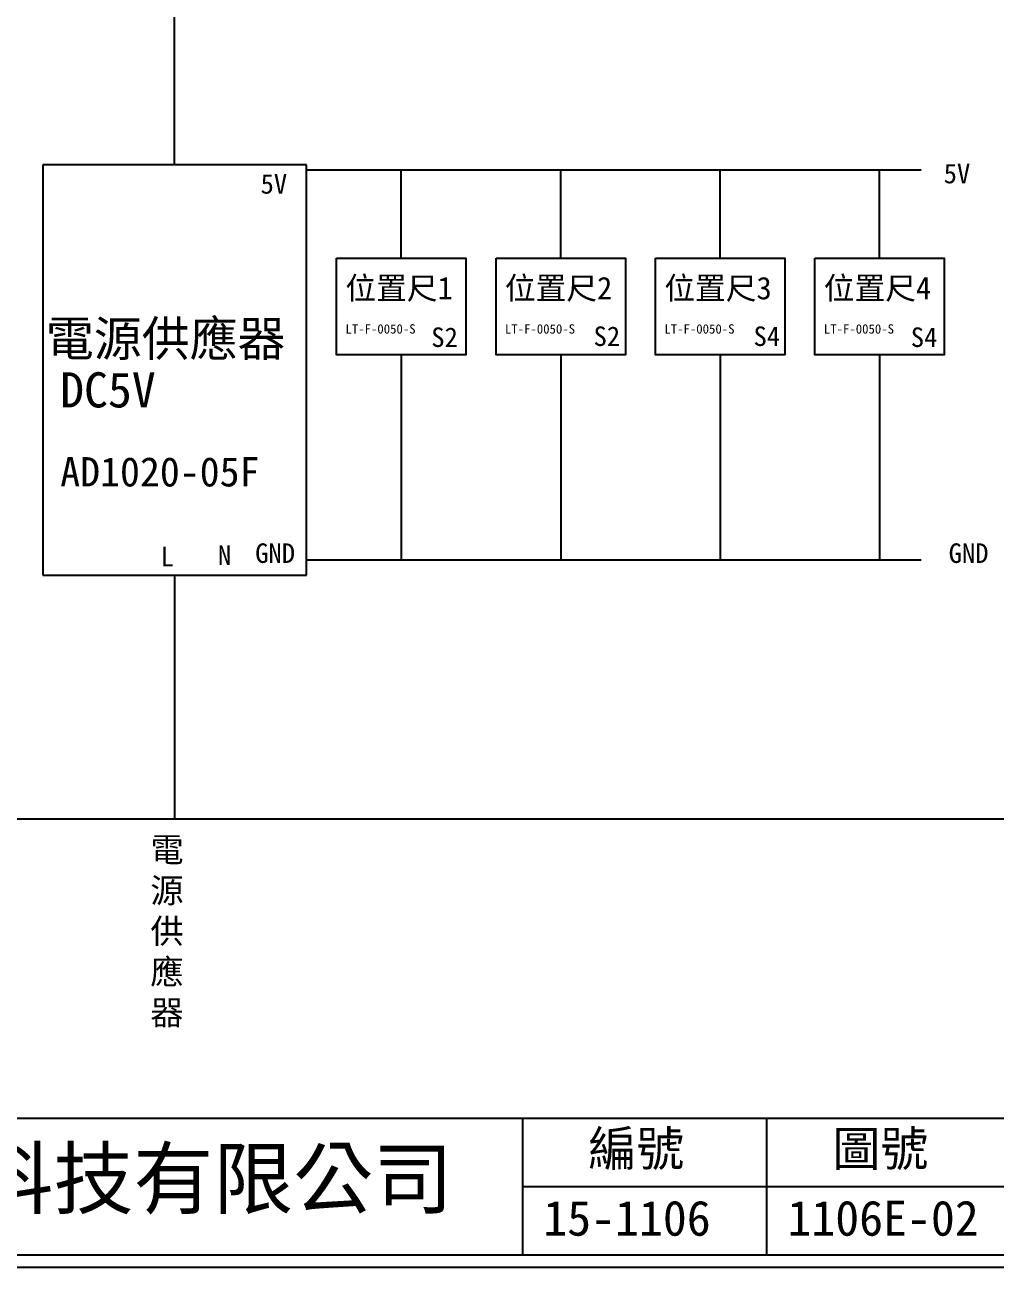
# Model space of a CAD drawing. Extents: x 10 to 297, y 3 to 207.
# Drawn here: x 94.8 to 194.2, y 3 to 130.2 of the extents above; entities that cross this region are included whole.
import ezdxf

# ---------------------------------------------------------------- set-up
doc = ezdxf.new("R2010")
doc.units = 0
doc.layers.get('0').update_dxf_attribs({"linetype": 'CONTINUOUS'})
doc.layers.add('圖框層', color=7, linetype='CONTINUOUS')
doc.layers.add('標尺寸層', color=3, linetype='CONTINUOUS')
doc.styles.add('CNS', font='romanc.shx', dxfattribs={"bigfont": 'chineset.shx'})
doc.styles.add('STSL', font='kaiu.ttf')

msp = doc.modelspace()

# ---------------------------------------------------------------- linework, layer by layer
for p, q in [((123.61, 115.86), (96.61, 115.86)), ((96.61, 115.86), (96.61, 73.86)), ((123.61, 73.86), (123.61, 115.86)), ((186.54, 115.32), (123.61, 115.32)), ((186.54, 75.38), (123.61, 75.38)), ((96.61, 73.86), (123.61, 73.86)), ((52.98, 48.91), (291.46, 48.91))]:
    msp.add_line(p, q)
at = {"layer": '圖框層', "color": 7}
for p, q in [((11.25, 18.25), (295.75, 18.25)), ((145.75, 4.25), (145.75, 18.25)), ((170.75, 4.25), (170.75, 18.25)), ((145.75, 11.25), (295.75, 11.25)), ((11.25, 4.25), (295.75, 4.25)), ((10, 3), (297, 3))]:
    msp.add_line(p, q, dxfattribs=at)
at = {"layer": '標尺寸層', "color": 7}
for p, q in [((110.11, 115.86), (110.11, 139.12)), ((133.32, 106.31), (133.32, 115.32)), ((149.64, 106.31), (149.64, 115.32)), ((165.97, 106.31), (165.97, 115.32)), ((182.3, 106.31), (182.3, 115.32)), ((133.32, 96.43), (133.32, 75.38)), ((149.64, 96.43), (149.64, 75.38)), ((165.97, 96.43), (165.97, 75.38)), ((182.3, 96.43), (182.3, 75.38)), ((110.11, 73.86), (110.11, 48.91))]:
    msp.add_line(p, q, dxfattribs=at)
for points in [[(126.69, 106.31), (139.94, 106.31), (139.94, 96.43), (126.69, 96.43)], [(143.02, 106.31), (156.27, 106.31), (156.27, 96.43), (143.02, 96.43)], [(159.35, 106.31), (172.59, 106.31), (172.59, 96.43), (159.35, 96.43)], [(175.67, 106.31), (188.92, 106.31), (188.92, 96.43), (175.67, 96.43)]]:
    msp.add_lwpolyline(points, close=True, dxfattribs=at)

# ---------------------------------------------------------------- texts
at = {"layer": '圖框層', "color": 4, "style": 'STSL'}
for s, height, p in [('5V', 2, (188.86, 113.98)), ('5V', 2, (118.91, 112.92)), ('位置尺1', 2.304, (127.6, 102.1)), ('位置尺2', 2.304, (143.93, 102.1)), ('位置尺3', 2.304, (160.26, 102.1)), ('位置尺4', 2.304, (176.59, 102.1)), ('電源供應器', 3.6, (96.92, 96.28)), ('LT-F-0050-S', 0.96, (127.6, 98.59)), ('S2', 2, (136.39, 97.22)), ('LT-F-0050-S', 0.96, (143.93, 98.59)), ('S2', 2, (153.01, 97.32)), ('LT-F-0050-S', 0.96, (160.26, 98.59)), ('S4', 2, (169.39, 97.32)), ('LT-F-0050-S', 0.96, (176.59, 98.59)), ('S4', 2, (185.49, 97.22)), ('DC5V', 3.6, (98.38, 91.03)), ('AD1020-05F', 3, (98.39, 82.94)), ('L', 2, (108.68, 74.76)), ('N', 2, (114.54, 74.91)), ('GND', 2, (118.36, 75.11)), ('GND', 2, (189.37, 75.11)), ('編號', 3.6, (152.47, 13.34)), ('圖號', 3.6, (177.47, 13.34)), ('泓陞自動化科技有限公司', 6, (48.6, 9.08)), ('15-1106', 3.6, (147.86, 6.22)), ('1106E-02', 3.6, (172.86, 6.22))]:
    msp.add_text(s, height=height, dxfattribs=at).set_placement(p)
at = {"layer": '標尺寸層', "color": 7, "insert": (107.62, 46.99), "char_height": 2.5, "width": 5.4243, "attachment_point": 1, "style": 'CNS'}
msp.add_mtext('{\\fDFKai-SB|b0|i0|c136|p65;電源供應器}', dxfattribs=at)

doc.saveas('drawing.dxf')
